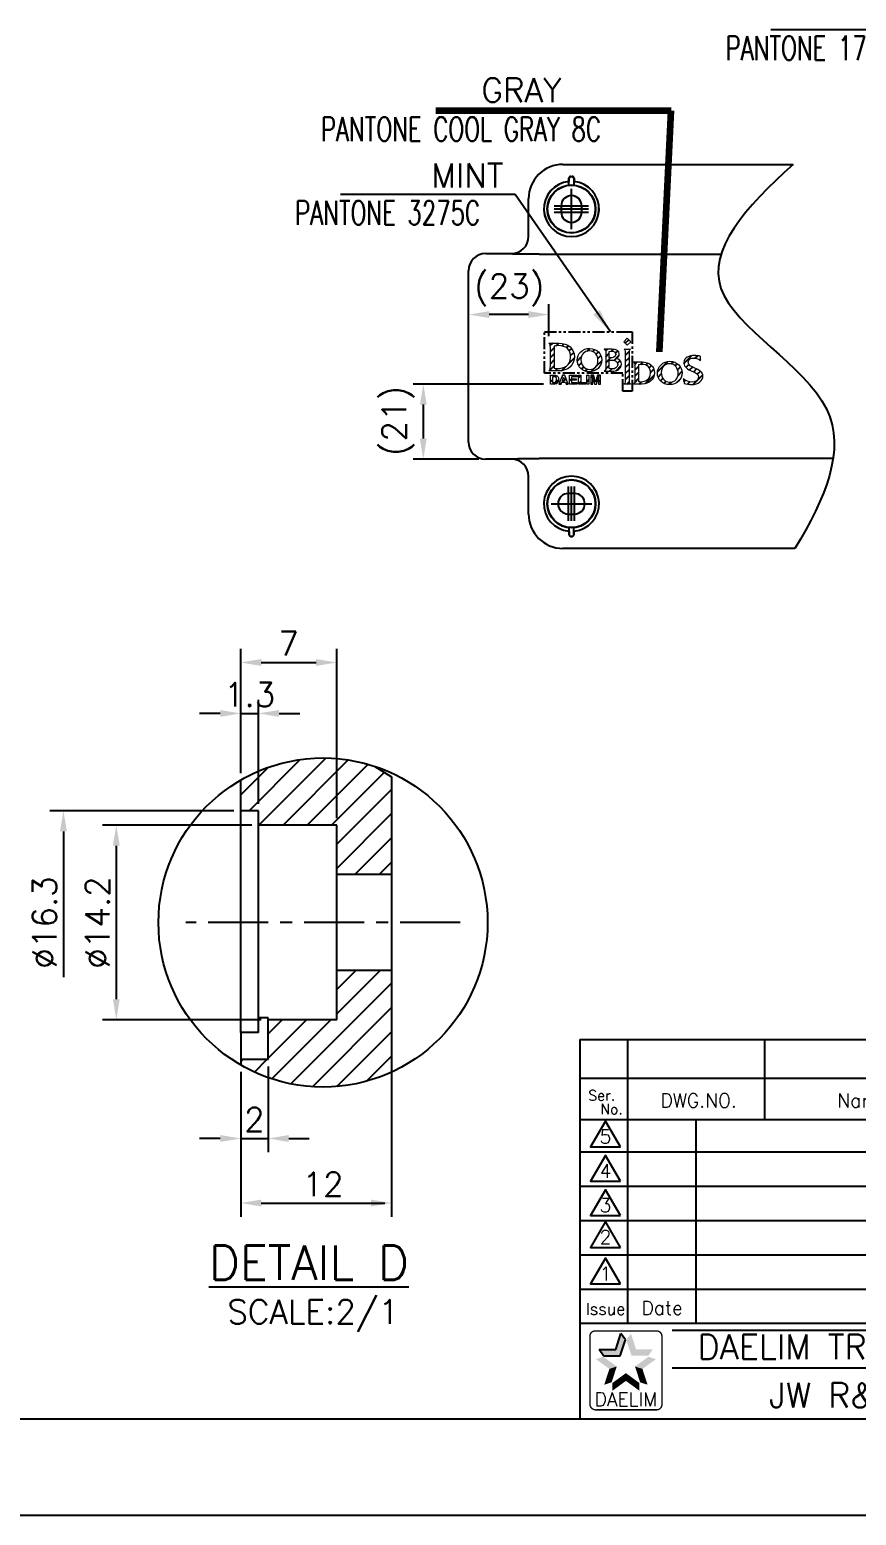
# Model space of a CAD drawing. Extents: x 14808 to 20058, y -13198 to -11680.
# Drawn here: x 19779.3 to 19899.8, y -13122.5 to -12905.8 of the extents above; entities that cross this region are included whole.
import ezdxf
from ezdxf.enums import TextEntityAlignment as Align

# ---------------------------------------------------------------- set-up
doc = ezdxf.new("R2010")
doc.units = 0
doc.header["$LTSCALE"] = 7
doc.header["$MEASUREMENT"] = 0
doc.linetypes.add('CENTER', pattern=[2, 1.25, -0.25, 0.25, -0.25])
doc.linetypes.add('PHANTOM', pattern=[2.5, 1.25, -0.25, 0.25, -0.25, 0.25, -0.25])
doc.layers.get('0').update_dxf_attribs({"color": 2, "linetype": 'CONTINUOUS'})
for name, color, linetype in [('08_ALL_FEATURES', 7, 'CONTINUOUS'), ('CEN', 1, 'CENTER'), ('CL', 1, 'CENTER'), ('D', 2, 'CONTINUOUS'), ('DWG', 7, 'CONTINUOUS'), ('TXT', 4, 'CONTINUOUS')]:
    doc.layers.add(name, color=color, linetype=linetype)
doc.styles.add('GHS', font='romans', dxfattribs={"bigfont": 'ghs'})
doc.styles.add('ROMANS', font='ROMANS.shx', dxfattribs={"height": 3.5})
doc.dimstyles.new('STANDARD$7', dxfattribs={"dimtxt": 3.5, "dimasz": 3, "dimexe": 1, "dimexo": 0.0625, "dimgap": 1, "dimtad": 1, "dimdec": 4, "dimzin": 0, "dimdsep": 46, "dimtxsty": 'GHS', "dimcen": 1, "dimclrt": 2, "dimadec": 0, "dimazin": 0, "dimtfac": 1, "dimtdec": 4, "dimtofl": 0, "dimtmove": 0, "dimatfit": 3, "dimfxl": 1, "dimtolj": 1, "dimtzin": 0, "dimarcsym": 0})
pattern_1 = [(45, (489.0706, -140.25374), (-0.441941738, 0.441941738), [])]

# ---------------------------------------------------------------- blocks, each defined once
blk = doc.blocks.new('BORDER')
blk.add_line((0, 0), (1, 0))

msp = doc.modelspace()

# ---------------------------------------------------------------- hatches: boundary and pattern name
h = msp.add_hatch()
h.set_pattern_fill('ANSI31', color=256, scale=5, style=2)
h.set_pattern_definition(pattern_1)
edge = h.paths.add_edge_path()
edge.add_spline(control_points=[(19856.43, -12951.55), (19857.84, -12951.55), (19858.72, -12952.31), (19858.72, -12953.54), (19858.72, -12954.76), (19857.77, -12955.61), (19856.4, -12955.61), (19856.4, -12955.61), (19855.11, -12955.61), (19854.97, -12955.61), (19855.19, -12955.43), (19855.21, -12955.2), (19855.21, -12954.94), (19855.21, -12954.91), (19855.21, -12954.88), (19855.21, -12954.85), (19855.21, -12954.85), (19855.21, -12954.74), (19855.21, -12954.74), (19855.21, -12954.74), (19855.21, -12952.37), (19855.21, -12952.37), (19855.21, -12952.37), (19855.21, -12952.28), (19855.21, -12952.28), (19855.21, -12952.24), (19855.21, -12952.21), (19855.21, -12952.17), (19855.21, -12951.94), (19855.19, -12951.67), (19855.01, -12951.55), (19855.2, -12951.55), (19856.43, -12951.55), (19856.43, -12951.55)], knot_values=[0, 0, 0, 0, 1, 1, 1, 2, 2, 2, 3, 3, 3, 4, 4, 4, 5, 5, 5, 6, 6, 6, 7, 7, 7, 8, 8, 8, 9, 9, 9, 10, 10, 10, 11, 11, 11, 11], degree=3, periodic=0)
edge = h.paths.add_edge_path()
edge.add_spline(control_points=[(19855.79, -12951.98), (19855.79, -12951.98), (19855.76, -12951.98), (19855.76, -12951.98), (19855.76, -12951.98), (19855.76, -12955.2), (19855.76, -12955.2), (19855.76, -12955.2), (19855.79, -12955.21), (19855.79, -12955.21), (19855.94, -12955.24), (19856.1, -12955.25), (19856.28, -12955.25), (19857.15, -12955.25), (19858.16, -12954.82), (19858.16, -12953.62), (19858.16, -12952.51), (19857.53, -12951.9), (19856.39, -12951.9), (19856.2, -12951.9), (19856, -12951.93), (19855.79, -12951.98)], knot_values=[0, 0, 0, 0, 1, 1, 1, 2, 2, 2, 3, 3, 3, 4, 4, 4, 5, 5, 5, 6, 6, 6, 7, 7, 7, 7], degree=3, periodic=0)
h = msp.add_hatch()
h.set_pattern_fill('ANSI31', color=256, scale=5, style=2)
h.set_pattern_definition(pattern_1)
h.paths.add_polyline_path([(19866.95, -12951.35), (19866.43, -12951.86), (19865.92, -12951.35), (19866.43, -12950.83)])
h = msp.add_hatch()
h.set_pattern_fill('ANSI31', color=256, scale=5, style=2)
h.set_pattern_definition(pattern_1)
edge = h.paths.add_edge_path()
edge.add_spline(control_points=[(19860.92, -12952.68), (19861.7, -12952.68), (19862.16, -12953.37), (19862.16, -12954.09), (19862.16, -12954.82), (19861.68, -12955.37), (19860.93, -12955.37), (19860.16, -12955.37), (19859.67, -12954.66), (19859.67, -12953.97), (19859.67, -12953.23), (19860.16, -12952.68), (19860.92, -12952.68)], knot_values=[0, 0, 0, 0, 1, 1, 1, 2, 2, 2, 3, 3, 3, 4, 4, 4, 4], degree=3, periodic=0)
edge = h.paths.add_edge_path()
edge.add_spline(control_points=[(19860.96, -12952.32), (19859.92, -12952.3), (19859.11, -12953.08), (19859.11, -12954.01), (19859.11, -12955.02), (19859.93, -12955.72), (19860.91, -12955.72), (19861.88, -12955.72), (19862.72, -12954.99), (19862.72, -12953.99), (19862.72, -12953.11), (19861.99, -12952.32), (19860.96, -12952.32)], knot_values=[0, 0, 0, 0, 1, 1, 1, 2, 2, 2, 3, 3, 3, 4, 4, 4, 4], degree=3, periodic=0)
h = msp.add_hatch()
h.set_pattern_fill('ANSI31', color=256, scale=5, style=2)
h.set_pattern_definition(pattern_1)
edge = h.paths.add_edge_path()
edge.add_spline(control_points=[(19863.8, -12955.25), (19863.8, -12955.25), (19863.8, -12954.03), (19863.8, -12954.03), (19863.8, -12954.03), (19864.14, -12954.01), (19864.14, -12954.01), (19864.57, -12953.99), (19865.04, -12954.2), (19865.04, -12954.67), (19865.04, -12955.14), (19864.63, -12955.33), (19864.23, -12955.29), (19864.23, -12955.29), (19863.8, -12955.25), (19863.8, -12955.25)], knot_values=[0, 0, 0, 0, 1, 1, 1, 2, 2, 2, 3, 3, 3, 4, 4, 4, 5, 5, 5, 5], degree=3, periodic=0)
edge = h.paths.add_edge_path()
edge.add_spline(control_points=[(19863.3, -12954.95), (19863.3, -12955.17), (19863.33, -12955.53), (19863.08, -12955.63), (19863.08, -12955.63), (19863.08, -12955.64), (19863.08, -12955.64), (19863.08, -12955.64), (19863.89, -12955.64), (19863.89, -12955.64), (19864.26, -12955.64), (19864.65, -12955.66), (19864.99, -12955.49), (19865.32, -12955.33), (19865.58, -12955.01), (19865.58, -12954.63), (19865.58, -12954.15), (19865.22, -12953.85), (19864.78, -12953.76), (19865.06, -12953.64), (19865.27, -12953.45), (19865.27, -12953.12), (19865.27, -12952.68), (19864.89, -12952.41), (19864.25, -12952.41), (19864.25, -12952.41), (19863.08, -12952.41), (19863.08, -12952.41), (19863.08, -12952.41), (19863.08, -12952.42), (19863.08, -12952.42), (19863.33, -12952.52), (19863.3, -12952.87), (19863.3, -12953.1), (19863.3, -12953.1), (19863.3, -12954.95), (19863.3, -12954.95)], knot_values=[0, 0, 0, 0, 1, 1, 1, 2, 2, 2, 3, 3, 3, 4, 4, 4, 5, 5, 5, 6, 6, 6, 7, 7, 7, 8, 8, 8, 9, 9, 9, 10, 10, 10, 11, 11, 11, 12, 12, 12, 12], degree=3, periodic=0)
edge = h.paths.add_edge_path()
edge.add_spline(control_points=[(19863.8, -12953.71), (19863.8, -12953.71), (19863.8, -12952.75), (19863.8, -12952.75), (19863.8, -12952.75), (19864.13, -12952.71), (19864.13, -12952.71), (19864.42, -12952.68), (19864.74, -12952.86), (19864.74, -12953.2), (19864.74, -12953.6), (19864.28, -12953.71), (19863.96, -12953.71), (19863.96, -12953.71), (19863.8, -12953.71), (19863.8, -12953.71)], knot_values=[0, 0, 0, 0, 1, 1, 1, 2, 2, 2, 3, 3, 3, 4, 4, 4, 5, 5, 5, 5], degree=3, periodic=0)
h = msp.add_hatch()
h.set_pattern_fill('ANSI31', color=256, scale=5, style=2)
h.set_pattern_definition(pattern_1)
edge = h.paths.add_edge_path()
edge.add_spline(control_points=[(19866.18, -12953.1), (19866.18, -12952.87), (19866.22, -12952.52), (19865.97, -12952.42), (19865.97, -12952.42), (19865.97, -12952.41), (19865.97, -12952.41), (19865.97, -12952.41), (19866.9, -12952.41), (19866.9, -12952.41), (19866.9, -12952.41), (19866.9, -12952.42), (19866.9, -12952.42), (19866.66, -12952.52), (19866.69, -12952.88), (19866.69, -12953.1), (19866.69, -12953.1), (19866.69, -12956.83), (19866.69, -12956.83), (19866.69, -12957.05), (19866.66, -12957.41), (19866.9, -12957.5), (19866.9, -12957.5), (19866.9, -12957.52), (19866.9, -12957.52), (19866.9, -12957.52), (19865.97, -12957.52), (19865.97, -12957.52), (19865.97, -12957.52), (19865.97, -12957.5), (19865.97, -12957.5), (19866.21, -12957.41), (19866.18, -12957.05), (19866.18, -12956.83), (19866.18, -12956.83), (19866.18, -12953.1), (19866.18, -12953.1)], knot_values=[0, 0, 0, 0, 1, 1, 1, 2, 2, 2, 3, 3, 3, 4, 4, 4, 5, 5, 5, 6, 6, 6, 7, 7, 7, 8, 8, 8, 9, 9, 9, 10, 10, 10, 11, 11, 11, 12, 12, 12, 12], degree=3, periodic=0)
h = msp.add_hatch()
h.set_pattern_fill('ANSI31', color=256, scale=5, style=2)
h.set_pattern_definition(pattern_1)
edge = h.paths.add_edge_path()
edge.add_spline(control_points=[(19875.83, -12957.6), (19875.44, -12957.6), (19875.07, -12957.54), (19874.74, -12957.42), (19874.73, -12957.39), (19874.62, -12956.92), (19874.59, -12956.76), (19874.96, -12957.05), (19875.44, -12957.22), (19875.9, -12957.22), (19876.29, -12957.22), (19876.83, -12956.98), (19876.83, -12956.53), (19876.83, -12956.06), (19876.36, -12955.84), (19875.86, -12955.62), (19875.28, -12955.36), (19874.68, -12955.09), (19874.68, -12954.4), (19874.68, -12953.62), (19875.5, -12953.35), (19876.21, -12953.35), (19876.53, -12953.35), (19876.83, -12953.39), (19877.11, -12953.48), (19877.11, -12953.52), (19877.11, -12953.94), (19877.11, -12954.07), (19876.87, -12953.86), (19876.5, -12953.72), (19876.16, -12953.72), (19875.77, -12953.72), (19875.32, -12953.88), (19875.32, -12954.33), (19875.32, -12954.75), (19875.79, -12954.97), (19876.3, -12955.2), (19876.87, -12955.47), (19877.47, -12955.74), (19877.47, -12956.34), (19877.47, -12956.95), (19876.84, -12957.6), (19875.83, -12957.6)], knot_values=[0, 0, 0, 0, 1, 1, 1, 2, 2, 2, 3, 3, 3, 4, 4, 4, 5, 5, 5, 6, 6, 6, 7, 7, 7, 8, 8, 8, 9, 9, 9, 10, 10, 10, 11, 11, 11, 12, 12, 12, 13, 13, 13, 14, 14, 14, 14], degree=3, periodic=0)
h = msp.add_hatch()
h.set_pattern_fill('ANSI31', color=256, scale=5, style=2)
h.set_pattern_definition(pattern_1)
edge = h.paths.add_edge_path()
edge.add_spline(control_points=[(19855.78, -12956.45), (19855.92, -12956.45), (19856.01, -12956.48), (19856.05, -12956.55), (19856.1, -12956.62), (19856.12, -12956.73), (19856.12, -12956.86), (19856.12, -12956.95), (19856.11, -12957.04), (19856.08, -12957.11), (19856.02, -12957.23), (19855.92, -12957.29), (19855.78, -12957.29), (19855.78, -12957.29), (19855.5, -12957.29), (19855.5, -12957.29), (19855.5, -12957.29), (19855.5, -12956.45), (19855.5, -12956.45), (19855.5, -12956.45), (19855.78, -12956.45), (19855.78, -12956.45)], knot_values=[0, 0, 0, 0, 1, 1, 1, 2, 2, 2, 3, 3, 3, 4, 4, 4, 5, 5, 5, 6, 6, 6, 7, 7, 7, 7], degree=3, periodic=0)
edge = h.paths.add_edge_path()
edge.add_spline(control_points=[(19855.83, -12956.23), (19855.83, -12956.23), (19855.21, -12956.23), (19855.21, -12956.23), (19855.21, -12956.23), (19855.21, -12957.52), (19855.21, -12957.52), (19855.21, -12957.52), (19855.83, -12957.52), (19855.83, -12957.52), (19856.05, -12957.52), (19856.21, -12957.44), (19856.31, -12957.28), (19856.39, -12957.16), (19856.43, -12957.01), (19856.43, -12956.84), (19856.43, -12956.77), (19856.42, -12956.7), (19856.4, -12956.63), (19856.38, -12956.55), (19856.35, -12956.48), (19856.3, -12956.42), (19856.23, -12956.34), (19856.15, -12956.28), (19856.05, -12956.25), (19855.99, -12956.24), (19855.92, -12956.23), (19855.83, -12956.23)], knot_values=[0, 0, 0, 0, 1, 1, 1, 2, 2, 2, 3, 3, 3, 4, 4, 4, 5, 5, 5, 6, 6, 6, 7, 7, 7, 8, 8, 8, 9, 9, 9, 9], degree=3, periodic=0)
h = msp.add_hatch()
h.set_pattern_fill('ANSI31', color=256, scale=5, style=2)
h.set_pattern_definition(pattern_1)
h.paths.add_polyline_path([(19857.15, -12956.52), (19857.33, -12957.03), (19856.96, -12957.03)])
h.paths.add_polyline_path([(19856.47, -12957.52), (19856.78, -12957.52), (19856.88, -12957.25), (19857.41, -12957.25), (19857.5, -12957.52), (19857.83, -12957.52), (19857.32, -12956.23), (19856.98, -12956.23)])
h = msp.add_hatch()
h.set_pattern_fill('ANSI31', color=256, scale=5, style=2)
h.set_pattern_definition(pattern_1)
h.paths.add_polyline_path([(19859.05, -12956.46), (19858.31, -12956.46), (19858.31, -12956.73), (19858.99, -12956.73), (19858.99, -12956.95), (19858.31, -12956.95), (19858.31, -12957.29), (19859.09, -12957.29), (19859.09, -12957.52), (19858.02, -12957.52), (19858.02, -12956.23), (19859.05, -12956.23)])
h = msp.add_hatch()
h.set_pattern_fill('ANSI31', color=256, scale=5, style=2)
h.set_pattern_definition(pattern_1)
h.paths.add_polyline_path([(19859.34, -12956.23), (19859.64, -12956.23), (19859.64, -12957.29), (19860.36, -12957.29), (19860.36, -12957.52), (19859.34, -12957.52)])
h = msp.add_hatch()
h.set_pattern_fill('ANSI31', color=256, scale=5, style=2)
h.set_pattern_definition(pattern_1)
h.paths.add_polyline_path([(19860.84, -12957.52), (19860.54, -12957.52), (19860.54, -12956.23), (19860.84, -12956.23)])
h = msp.add_hatch()
h.set_pattern_fill('ANSI31', color=256, scale=5, style=2)
h.set_pattern_definition(pattern_1)
edge = h.paths.add_edge_path()
edge.add_spline(control_points=[(19862.07, -12956.23), (19862.07, -12956.23), (19862.51, -12956.23), (19862.51, -12956.23), (19862.51, -12956.23), (19862.51, -12957.52), (19862.51, -12957.52), (19862.51, -12957.52), (19862.23, -12957.52), (19862.23, -12957.52), (19862.23, -12957.52), (19862.23, -12956.64), (19862.23, -12956.64), (19862.23, -12956.62), (19862.23, -12956.58), (19862.23, -12956.54), (19862.23, -12956.49), (19862.23, -12956.46), (19862.23, -12956.43), (19862.23, -12956.43), (19861.96, -12957.52), (19861.96, -12957.52), (19861.96, -12957.52), (19861.66, -12957.52), (19861.66, -12957.52), (19861.66, -12957.52), (19861.39, -12956.43), (19861.39, -12956.43), (19861.39, -12956.46), (19861.39, -12956.49), (19861.39, -12956.54), (19861.39, -12956.58), (19861.39, -12956.62), (19861.39, -12956.64), (19861.39, -12956.64), (19861.39, -12957.52), (19861.39, -12957.52), (19861.39, -12957.52), (19861.12, -12957.52), (19861.12, -12957.52), (19861.12, -12957.52), (19861.12, -12956.23), (19861.12, -12956.23), (19861.12, -12956.23), (19861.55, -12956.23), (19861.55, -12956.23), (19861.55, -12956.23), (19861.81, -12957.24), (19861.81, -12957.24), (19861.81, -12957.24), (19862.07, -12956.23), (19862.07, -12956.23)], knot_values=[0, 0, 0, 0, 1, 1, 1, 2, 2, 2, 3, 3, 3, 4, 4, 4, 5, 5, 5, 6, 6, 6, 7, 7, 7, 8, 8, 8, 9, 9, 9, 10, 10, 10, 11, 11, 11, 12, 12, 12, 13, 13, 13, 14, 14, 14, 15, 15, 15, 16, 16, 16, 17, 17, 17, 17], degree=3, periodic=0)
h = msp.add_hatch()
h.set_pattern_fill('ANSI31', color=256, scale=5, style=2)
h.set_pattern_definition(pattern_1)
edge = h.paths.add_edge_path()
edge.add_spline(control_points=[(19868.08, -12954.69), (19868.22, -12954.66), (19868.37, -12954.64), (19868.52, -12954.64), (19869.34, -12954.64), (19869.82, -12955.07), (19869.82, -12955.93), (19869.82, -12956.78), (19869.17, -12957.17), (19868.44, -12957.17), (19868.31, -12957.17), (19868.2, -12957.16), (19868.08, -12957.13), (19868.08, -12957.13), (19868.08, -12954.69), (19868.08, -12954.69)], knot_values=[0, 0, 0, 0, 1, 1, 1, 2, 2, 2, 3, 3, 3, 4, 4, 4, 5, 5, 5, 5], degree=3, periodic=0)
edge = h.paths.add_edge_path()
edge.add_spline(control_points=[(19867.58, -12956.81), (19867.58, -12957.1), (19867.61, -12957.34), (19867.36, -12957.5), (19867.36, -12957.5), (19867.36, -12957.52), (19867.36, -12957.52), (19867.36, -12957.52), (19868.54, -12957.52), (19868.54, -12957.52), (19869.64, -12957.52), (19870.38, -12956.84), (19870.38, -12955.87), (19870.38, -12954.9), (19869.68, -12954.29), (19868.56, -12954.29), (19868.56, -12954.29), (19867.36, -12954.29), (19867.36, -12954.29), (19867.36, -12954.29), (19867.36, -12954.3), (19867.36, -12954.3), (19867.61, -12954.37), (19867.58, -12954.73), (19867.58, -12954.96), (19867.58, -12954.96), (19867.58, -12956.81), (19867.58, -12956.81)], knot_values=[0, 0, 0, 0, 1, 1, 1, 2, 2, 2, 3, 3, 3, 4, 4, 4, 5, 5, 5, 6, 6, 6, 7, 7, 7, 8, 8, 8, 9, 9, 9, 9], degree=3, periodic=0)
h = msp.add_hatch()
h.set_pattern_fill('ANSI31', color=256, scale=5, style=2)
h.set_pattern_definition(pattern_1)
edge = h.paths.add_edge_path()
edge.add_spline(control_points=[(19872.63, -12954.56), (19873.41, -12954.56), (19873.86, -12955.25), (19873.86, -12955.97), (19873.86, -12956.7), (19873.39, -12957.24), (19872.64, -12957.24), (19871.87, -12957.24), (19871.38, -12956.54), (19871.38, -12955.85), (19871.38, -12955.11), (19871.87, -12954.56), (19872.63, -12954.56)], knot_values=[0, 0, 0, 0, 1, 1, 1, 2, 2, 2, 3, 3, 3, 4, 4, 4, 4], degree=3, periodic=0)
edge = h.paths.add_edge_path()
edge.add_spline(control_points=[(19872.66, -12954.2), (19871.63, -12954.18), (19870.82, -12954.96), (19870.82, -12955.89), (19870.82, -12956.9), (19871.64, -12957.6), (19872.61, -12957.6), (19873.59, -12957.6), (19874.42, -12956.87), (19874.42, -12955.87), (19874.42, -12954.98), (19873.7, -12954.2), (19872.66, -12954.2)], knot_values=[0, 0, 0, 0, 1, 1, 1, 2, 2, 2, 3, 3, 3, 4, 4, 4, 4], degree=3, periodic=0)

# ---------------------------------------------------------------- linework, layer by layer
at = {"lineweight": 0}
for p, q in [((19865.92, -12951.35), (19866.43, -12950.83)), ((19866.43, -12951.86), (19865.92, -12951.35)), ((19866.43, -12950.83), (19866.95, -12951.35)), ((19866.95, -12951.35), (19866.43, -12951.86))]:
    msp.add_line(p, q, dxfattribs=at)
at = {"color": 7, "linetype": 'Continuous'}
for p, q in [((19829.6, -13013.28), (19832.05, -13014.81)), ((19810.05, -13052.08), (19810.05, -13015.27)), ((19832.05, -13014.81), (19832.05, -13057.87)), ((19812.65, -13019.76), (19810.05, -13019.76)), ((19812.65, -13036.06), (19812.65, -13019.76)), ((19824.05, -13021.86), (19812.65, -13021.86)), ((19824.05, -13050.26), (19824.05, -13021.86)), ((19832.05, -13029.06), (19824.05, -13029.06)), ((19832.05, -13043.06), (19824.05, -13043.06)), ((19814.05, -13056.06), (19814.05, -13049.94)), ((19824.05, -13050.26), (19814.05, -13050.26)), ((19814.05, -13056.06), (19810.05, -13056.06))]:
    msp.add_line(p, q, dxfattribs=at)
for p, q in [((19859.5, -13053.1), (20035.5, -13053.1)), ((19866.5, -13058.77), (19866.5, -13053.1)), ((19886.5, -13058.77), (19886.5, -13053.1)), ((19866.5, -13064.52), (19866.5, -13058.77)), ((19886.5, -13064.77), (19886.5, -13058.77)), ((19866.5, -13094.52), (19866.5, -13064.52)), ((19859.5, -13064.77), (20035.5, -13064.77)), ((19876.5, -13094.52), (19876.5, -13064.77)), ((19859.5, -13069.52), (19958.5, -13069.52)), ((19859.5, -13074.52), (19958.5, -13074.52)), ((19859.5, -13079.52), (20035.5, -13079.52)), ((19859.5, -13084.52), (19958.5, -13084.52)), ((19859.5, -13089.52), (19958.5, -13089.52)), ((19864.74, -13098.34), (19865.49, -13096.03)), ((19865.4, -13099.26), (19866.15, -13096.95)), ((19866.15, -13096.95), (19865.49, -13096.03)), ((19862.31, -13098.34), (19864.74, -13098.34)), ((19862.98, -13099.26), (19862.31, -13098.34)), ((19862.98, -13099.26), (19865.4, -13099.26))]:
    msp.add_line(p, q)
at = {"linetype": 'Continuous'}
for p, q in [((19873, -13095.52), (19940.5, -13095.52)), ((19873, -13101.02), (19940.5, -13101.02))]:
    msp.add_line(p, q, dxfattribs=at)
at = {"lineweight": 0}
for points in [[(19856.47, -12957.52), (19856.78, -12957.52), (19856.88, -12957.25), (19857.41, -12957.25), (19857.5, -12957.52), (19857.83, -12957.52), (19857.32, -12956.23), (19856.98, -12956.23), (19856.47, -12957.52)], [(19859.05, -12956.46), (19858.31, -12956.46), (19858.31, -12956.73), (19858.99, -12956.73), (19858.99, -12956.95), (19858.31, -12956.95), (19858.31, -12957.29), (19859.09, -12957.29), (19859.09, -12957.52), (19858.02, -12957.52), (19858.02, -12956.23), (19859.05, -12956.23), (19859.05, -12956.46)], [(19859.34, -12956.23), (19859.64, -12956.23), (19859.64, -12957.29), (19860.36, -12957.29), (19860.36, -12957.52), (19859.34, -12957.52), (19859.34, -12956.23)], [(19860.84, -12957.52), (19860.54, -12957.52), (19860.54, -12956.23), (19860.84, -12956.23), (19860.84, -12957.52)], [(19857.15, -12956.52), (19857.33, -12957.03), (19856.96, -12957.03), (19857.15, -12956.52)]]:
    msp.add_lwpolyline(points, dxfattribs=at)
at = {"linetype": 'Continuous'}
for points in [[(19865.42, -13068.79), (19863.25, -13065.04), (19861.08, -13068.79)], [(19865.42, -13073.79), (19863.25, -13070.04), (19861.08, -13073.79)], [(19865.42, -13078.79), (19863.25, -13075.04), (19861.08, -13078.79)], [(19865.42, -13083.44), (19863.25, -13079.69), (19861.08, -13083.44)]]:
    msp.add_lwpolyline(points, close=True, dxfattribs=at)
msp.add_lwpolyline([(19865.42, -13088.77), (19863.25, -13085.02), (19861.08, -13088.77)], close=True)
at = {"linetype": 'Continuous', "const_width": 0.2}
for points in [[(19860.98, -13096.39, -0.414214), (19861.73, -13095.64)], [(19860.98, -13106.39), (19860.98, -13096.39, -1)], [(19861.73, -13095.64), (19870.73, -13095.64, -0.414214), (19871.48, -13096.39, 0.043396)], [(19871.48, -13096.39), (19871.48, -13106.39, -0.414214), (19870.73, -13107.14)], [(19870.73, -13107.14), (19861.98, -13107.14, -0.414214), (19860.98, -13106.39, 0.672398)]]:
    msp.add_lwpolyline(points, format="xyb", dxfattribs=at)
at = {"lineweight": 0}
for points, knots in [([(19855.21, -12952.28), (19855.21, -12952.24), (19855.21, -12952.21), (19855.21, -12952.17), (19855.21, -12951.94), (19855.19, -12951.67), (19855.01, -12951.55)], [8, 8, 8, 8, 9, 9, 9, 10, 10, 10, 10]), ([(19855.79, -12955.21), (19855.94, -12955.24), (19856.1, -12955.25), (19856.28, -12955.25), (19857.15, -12955.25), (19858.16, -12954.82), (19858.16, -12953.62), (19858.16, -12952.51), (19857.53, -12951.9), (19856.39, -12951.9), (19856.2, -12951.9), (19856, -12951.93), (19855.79, -12951.98)], [3, 3, 3, 3, 4, 4, 4, 5, 5, 5, 6, 6, 6, 7, 7, 7, 7]), ([(19856.43, -12951.55), (19857.84, -12951.55), (19858.72, -12952.31), (19858.72, -12953.54), (19858.72, -12954.76), (19857.77, -12955.61), (19856.4, -12955.61)], [0, 0, 0, 0, 1, 1, 1, 2, 2, 2, 2]), ([(19860.96, -12952.32), (19859.92, -12952.3), (19859.11, -12953.08), (19859.11, -12954.01), (19859.11, -12955.02), (19859.93, -12955.72), (19860.91, -12955.72), (19861.88, -12955.72), (19862.72, -12954.99), (19862.72, -12953.99), (19862.72, -12953.11), (19861.99, -12952.32), (19860.96, -12952.32)], [0, 0, 0, 0, 1, 1, 1, 2, 2, 2, 3, 3, 3, 4, 4, 4, 4]), ([(19860.92, -12952.68), (19861.7, -12952.68), (19862.16, -12953.37), (19862.16, -12954.09), (19862.16, -12954.82), (19861.68, -12955.37), (19860.93, -12955.37), (19860.16, -12955.37), (19859.67, -12954.66), (19859.67, -12953.97), (19859.67, -12953.23), (19860.16, -12952.68), (19860.92, -12952.68)], [0, 0, 0, 0, 1, 1, 1, 2, 2, 2, 3, 3, 3, 4, 4, 4, 4]), ([(19864.13, -12952.71), (19864.42, -12952.68), (19864.74, -12952.86), (19864.74, -12953.2), (19864.74, -12953.6), (19864.28, -12953.71), (19863.96, -12953.71)], [2, 2, 2, 2, 3, 3, 3, 4, 4, 4, 4]), ([(19864.14, -12954.01), (19864.57, -12953.99), (19865.04, -12954.2), (19865.04, -12954.67), (19865.04, -12955.14), (19864.63, -12955.33), (19864.23, -12955.29)], [2, 2, 2, 2, 3, 3, 3, 4, 4, 4, 4]), ([(19864.78, -12953.76), (19865.06, -12953.64), (19865.27, -12953.45), (19865.27, -12953.12), (19865.27, -12952.68), (19864.89, -12952.41), (19864.25, -12952.41)], [6, 6, 6, 6, 7, 7, 7, 8, 8, 8, 8]), ([(19864.99, -12955.49), (19865.32, -12955.33), (19865.58, -12955.01), (19865.58, -12954.63), (19865.58, -12954.15), (19865.22, -12953.85), (19864.78, -12953.76)], [4, 4, 4, 4, 5, 5, 5, 6, 6, 6, 6]), ([(19875.83, -12957.6), (19875.44, -12957.6), (19875.07, -12957.54), (19874.74, -12957.42), (19874.73, -12957.39), (19874.62, -12956.92), (19874.59, -12956.76), (19874.96, -12957.05), (19875.44, -12957.22), (19875.9, -12957.22), (19876.29, -12957.22), (19876.83, -12956.98), (19876.83, -12956.53), (19876.83, -12956.06), (19876.36, -12955.84), (19875.86, -12955.62), (19875.28, -12955.36), (19874.68, -12955.09), (19874.68, -12954.4), (19874.68, -12953.62), (19875.5, -12953.35), (19876.21, -12953.35), (19876.53, -12953.35), (19876.83, -12953.39), (19877.11, -12953.48), (19877.11, -12953.52), (19877.11, -12953.94), (19877.11, -12954.07), (19876.87, -12953.86), (19876.5, -12953.72), (19876.16, -12953.72), (19875.77, -12953.72), (19875.32, -12953.88), (19875.32, -12954.33), (19875.32, -12954.75), (19875.79, -12954.97), (19876.3, -12955.2), (19876.87, -12955.47), (19877.47, -12955.74), (19877.47, -12956.34), (19877.47, -12956.95), (19876.84, -12957.6), (19875.83, -12957.6)], [0, 0, 0, 0, 1, 1, 1, 2, 2, 2, 3, 3, 3, 4, 4, 4, 5, 5, 5, 6, 6, 6, 7, 7, 7, 8, 8, 8, 9, 9, 9, 10, 10, 10, 11, 11, 11, 12, 12, 12, 13, 13, 13, 14, 14, 14, 14]), ([(19854.97, -12955.61), (19855.19, -12955.43), (19855.21, -12955.2), (19855.21, -12954.94), (19855.21, -12954.91), (19855.21, -12954.88), (19855.21, -12954.85)], [3, 3, 3, 3, 4, 4, 4, 5, 5, 5, 5]), ([(19855.83, -12956.23), (19855.83, -12956.23), (19855.21, -12956.23), (19855.21, -12956.23), (19855.21, -12956.23), (19855.21, -12957.52), (19855.21, -12957.52), (19855.21, -12957.52), (19855.83, -12957.52), (19855.83, -12957.52), (19856.05, -12957.52), (19856.21, -12957.44), (19856.31, -12957.28), (19856.39, -12957.16), (19856.43, -12957.01), (19856.43, -12956.84), (19856.43, -12956.77), (19856.42, -12956.7), (19856.4, -12956.63), (19856.38, -12956.55), (19856.35, -12956.48), (19856.3, -12956.42), (19856.23, -12956.34), (19856.15, -12956.28), (19856.05, -12956.25), (19855.99, -12956.24), (19855.92, -12956.23), (19855.83, -12956.23)], [0, 0, 0, 0, 1, 1, 1, 2, 2, 2, 3, 3, 3, 4, 4, 4, 5, 5, 5, 6, 6, 6, 7, 7, 7, 8, 8, 8, 9, 9, 9, 9]), ([(19862.07, -12956.23), (19862.07, -12956.23), (19862.51, -12956.23), (19862.51, -12956.23), (19862.51, -12956.23), (19862.51, -12957.52), (19862.51, -12957.52), (19862.51, -12957.52), (19862.23, -12957.52), (19862.23, -12957.52), (19862.23, -12957.52), (19862.23, -12956.64), (19862.23, -12956.64), (19862.23, -12956.62), (19862.23, -12956.58), (19862.23, -12956.54), (19862.23, -12956.49), (19862.23, -12956.46), (19862.23, -12956.43), (19862.23, -12956.43), (19861.96, -12957.52), (19861.96, -12957.52), (19861.96, -12957.52), (19861.66, -12957.52), (19861.66, -12957.52), (19861.66, -12957.52), (19861.39, -12956.43), (19861.39, -12956.43), (19861.39, -12956.46), (19861.39, -12956.49), (19861.39, -12956.54), (19861.39, -12956.58), (19861.39, -12956.62), (19861.39, -12956.64), (19861.39, -12956.64), (19861.39, -12957.52), (19861.39, -12957.52), (19861.39, -12957.52), (19861.12, -12957.52), (19861.12, -12957.52), (19861.12, -12957.52), (19861.12, -12956.23), (19861.12, -12956.23), (19861.12, -12956.23), (19861.55, -12956.23), (19861.55, -12956.23), (19861.55, -12956.23), (19861.81, -12957.24), (19861.81, -12957.24), (19861.81, -12957.24), (19862.07, -12956.23), (19862.07, -12956.23)], [0, 0, 0, 0, 1, 1, 1, 2, 2, 2, 3, 3, 3, 4, 4, 4, 5, 5, 5, 6, 6, 6, 7, 7, 7, 8, 8, 8, 9, 9, 9, 10, 10, 10, 11, 11, 11, 12, 12, 12, 13, 13, 13, 14, 14, 14, 15, 15, 15, 16, 16, 16, 17, 17, 17, 17]), ([(19867.58, -12956.81), (19867.58, -12957.1), (19867.61, -12957.34), (19867.36, -12957.5), (19867.36, -12957.5), (19867.36, -12957.52), (19867.36, -12957.52), (19867.36, -12957.52), (19868.54, -12957.52), (19868.54, -12957.52), (19869.64, -12957.52), (19870.38, -12956.84), (19870.38, -12955.87), (19870.38, -12954.9), (19869.68, -12954.29), (19868.56, -12954.29), (19868.56, -12954.29), (19867.36, -12954.29), (19867.36, -12954.29), (19867.36, -12954.29), (19867.36, -12954.3), (19867.36, -12954.3), (19867.61, -12954.37), (19867.58, -12954.73), (19867.58, -12954.96), (19867.58, -12954.96), (19867.58, -12956.81), (19867.58, -12956.81)], [0, 0, 0, 0, 1, 1, 1, 2, 2, 2, 3, 3, 3, 4, 4, 4, 5, 5, 5, 6, 6, 6, 7, 7, 7, 8, 8, 8, 9, 9, 9, 9]), ([(19868.08, -12954.69), (19868.22, -12954.66), (19868.37, -12954.64), (19868.52, -12954.64), (19869.34, -12954.64), (19869.82, -12955.07), (19869.82, -12955.93), (19869.82, -12956.78), (19869.17, -12957.17), (19868.44, -12957.17), (19868.31, -12957.17), (19868.2, -12957.16), (19868.08, -12957.13), (19868.08, -12957.13), (19868.08, -12954.69), (19868.08, -12954.69)], [0, 0, 0, 0, 1, 1, 1, 2, 2, 2, 3, 3, 3, 4, 4, 4, 5, 5, 5, 5]), ([(19872.66, -12954.2), (19871.63, -12954.18), (19870.82, -12954.96), (19870.82, -12955.89), (19870.82, -12956.9), (19871.64, -12957.6), (19872.61, -12957.6), (19873.59, -12957.6), (19874.42, -12956.87), (19874.42, -12955.87), (19874.42, -12954.98), (19873.7, -12954.2), (19872.66, -12954.2)], [0, 0, 0, 0, 1, 1, 1, 2, 2, 2, 3, 3, 3, 4, 4, 4, 4]), ([(19872.63, -12954.56), (19873.41, -12954.56), (19873.86, -12955.25), (19873.86, -12955.97), (19873.86, -12956.7), (19873.39, -12957.24), (19872.64, -12957.24), (19871.87, -12957.24), (19871.38, -12956.54), (19871.38, -12955.85), (19871.38, -12955.11), (19871.87, -12954.56), (19872.63, -12954.56)], [0, 0, 0, 0, 1, 1, 1, 2, 2, 2, 3, 3, 3, 4, 4, 4, 4]), ([(19855.78, -12956.45), (19855.92, -12956.45), (19856.01, -12956.48), (19856.05, -12956.55), (19856.1, -12956.62), (19856.12, -12956.73), (19856.12, -12956.86), (19856.12, -12956.95), (19856.11, -12957.04), (19856.08, -12957.11), (19856.02, -12957.23), (19855.92, -12957.29), (19855.78, -12957.29), (19855.78, -12957.29), (19855.5, -12957.29), (19855.5, -12957.29), (19855.5, -12957.29), (19855.5, -12956.45), (19855.5, -12956.45), (19855.5, -12956.45), (19855.78, -12956.45), (19855.78, -12956.45)], [0, 0, 0, 0, 1, 1, 1, 2, 2, 2, 3, 3, 3, 4, 4, 4, 5, 5, 5, 6, 6, 6, 7, 7, 7, 7])]:
    msp.add_open_spline(points, degree=3, knots=knots, dxfattribs=at)
for points in [[(19855.01, -12951.55), (19855.2, -12951.55), (19856.43, -12951.55), (19856.43, -12951.55)], [(19855.21, -12952.37), (19855.21, -12952.37), (19855.21, -12952.28), (19855.21, -12952.28)], [(19855.21, -12954.74), (19855.21, -12954.74), (19855.21, -12952.37), (19855.21, -12952.37)], [(19855.79, -12951.98), (19855.79, -12951.98), (19855.76, -12951.98), (19855.76, -12951.98)], [(19855.76, -12951.98), (19855.76, -12951.98), (19855.76, -12955.2), (19855.76, -12955.2)], [(19864.25, -12952.41), (19864.25, -12952.41), (19863.08, -12952.41), (19863.08, -12952.41)], [(19863.08, -12952.41), (19863.08, -12952.41), (19863.08, -12952.42), (19863.08, -12952.42)], [(19863.08, -12952.42), (19863.33, -12952.52), (19863.3, -12952.87), (19863.3, -12953.1)], [(19863.3, -12953.1), (19863.3, -12953.1), (19863.3, -12954.95), (19863.3, -12954.95)], [(19863.8, -12952.75), (19863.8, -12952.75), (19864.13, -12952.71), (19864.13, -12952.71)], [(19863.8, -12953.71), (19863.8, -12953.71), (19863.8, -12952.75), (19863.8, -12952.75)], [(19863.96, -12953.71), (19863.96, -12953.71), (19863.8, -12953.71), (19863.8, -12953.71)], [(19863.8, -12954.03), (19863.8, -12954.03), (19864.14, -12954.01), (19864.14, -12954.01)], [(19863.8, -12955.25), (19863.8, -12955.25), (19863.8, -12954.03), (19863.8, -12954.03)], [(19865.97, -12952.42), (19865.97, -12952.42), (19865.97, -12952.41), (19865.97, -12952.41)], [(19865.97, -12952.41), (19865.97, -12952.41), (19866.9, -12952.41), (19866.9, -12952.41)], [(19866.18, -12953.1), (19866.18, -12952.87), (19866.22, -12952.52), (19865.97, -12952.42)], [(19866.18, -12956.83), (19866.18, -12956.83), (19866.18, -12953.1), (19866.18, -12953.1)], [(19866.9, -12952.42), (19866.66, -12952.52), (19866.69, -12952.88), (19866.69, -12953.1)], [(19866.69, -12953.1), (19866.69, -12953.1), (19866.69, -12956.83), (19866.69, -12956.83)], [(19866.9, -12952.41), (19866.9, -12952.41), (19866.9, -12952.42), (19866.9, -12952.42)], [(19856.4, -12955.61), (19856.4, -12955.61), (19855.11, -12955.61), (19854.97, -12955.61)], [(19855.21, -12954.85), (19855.21, -12954.85), (19855.21, -12954.74), (19855.21, -12954.74)], [(19855.76, -12955.2), (19855.76, -12955.2), (19855.79, -12955.21), (19855.79, -12955.21)], [(19863.3, -12954.95), (19863.3, -12955.17), (19863.33, -12955.53), (19863.08, -12955.63)], [(19863.08, -12955.63), (19863.08, -12955.63), (19863.08, -12955.64), (19863.08, -12955.64)], [(19863.08, -12955.64), (19863.08, -12955.64), (19863.89, -12955.64), (19863.89, -12955.64)], [(19864.23, -12955.29), (19864.23, -12955.29), (19863.8, -12955.25), (19863.8, -12955.25)], [(19863.89, -12955.64), (19864.26, -12955.64), (19864.65, -12955.66), (19864.99, -12955.49)], [(19865.97, -12957.5), (19866.21, -12957.41), (19866.18, -12957.05), (19866.18, -12956.83)], [(19865.97, -12957.52), (19865.97, -12957.52), (19865.97, -12957.5), (19865.97, -12957.5)], [(19866.9, -12957.52), (19866.9, -12957.52), (19865.97, -12957.52), (19865.97, -12957.52)], [(19866.69, -12956.83), (19866.69, -12957.05), (19866.66, -12957.41), (19866.9, -12957.5)], [(19866.9, -12957.5), (19866.9, -12957.5), (19866.9, -12957.52), (19866.9, -12957.52)]]:
    msp.add_open_spline(points, degree=3, dxfattribs=at)
for points in [[(19864.74, -13098.34), (19865.4, -13099.26), (19865.49, -13096.03), (19866.15, -13096.95)], [(19866.97, -13096.03), (19866.3, -13096.95), (19867.72, -13098.34), (19867.05, -13099.26)], [(19862.31, -13098.34), (19862.98, -13099.26), (19864.74, -13098.34), (19865.4, -13099.26)], [(19867.72, -13098.34), (19867.05, -13099.26), (19870.14, -13098.34), (19869.48, -13099.26)], [(19863.82, -13101.17), (19864.9, -13100.82), (19861.86, -13099.75), (19862.93, -13099.4)], [(19863.07, -13103.48), (19864.15, -13103.13), (19863.82, -13101.17), (19864.9, -13100.82)], [(19870.6, -13099.75), (19869.52, -13099.4), (19868.64, -13101.17), (19867.56, -13100.82)], [(19868.64, -13101.17), (19867.56, -13100.82), (19869.39, -13103.48), (19868.31, -13103.13)], [(19866.23, -13102.92), (19866.23, -13101.79), (19864.27, -13104.35), (19864.27, -13103.22)], [(19868.19, -13104.35), (19868.19, -13103.22), (19866.23, -13102.92), (19866.23, -13101.79)]]:
    msp.add_solid(points)
at = {"layer": '08_ALL_FEATURES', "color": 7, "linetype": 'Continuous'}
for p, q in [((19812.65, -13052.08), (19812.65, -13036.06)), ((19814.05, -13049.94), (19812.65, -13049.94)), ((19810.05, -13052.08), (19810.05, -13056.84)), ((19812.65, -13052.08), (19810.05, -13052.08))]:
    msp.add_line(p, q, dxfattribs=at)
at = {"layer": 'CEN'}
for p, q in [((19858.29, -12934.93), (19858.29, -12929.03)), ((19855.79, -12931.53), (19860.79, -12931.53)), ((19855.79, -12931.98), (19860.79, -12931.98)), ((19855.79, -12932.43), (19860.79, -12932.43)), ((19857.84, -12977.48), (19857.84, -12972.48)), ((19858.29, -12977.48), (19858.29, -12972.48)), ((19858.74, -12977.48), (19858.74, -12972.48)), ((19855.34, -12974.98), (19861.24, -12974.98)), ((19855.34, -12974.98), (19861.24, -12974.98))]:
    msp.add_line(p, q, dxfattribs=at)
at = {"layer": 'CL'}
msp.add_line((19842.05, -13036.06), (19802.05, -13036.06), dxfattribs=at)
at = {"layer": 'D'}
for p, q in [((19843.29, -12950.55), (19843.29, -12945.88)), ((19852.01, -12947.38), (19846.29, -12947.38)), ((19855.01, -12950.55), (19855.01, -12945.88)), ((19854.21, -12957.52), (19835.18, -12957.52)), ((19836.68, -12960.52), (19836.68, -12965.48)), ((19844.79, -12968.48), (19835.18, -12968.48)), ((19810.05, -13014.27), (19810.05, -12996.13)), ((19824.05, -13020.86), (19824.05, -12996.13)), ((19813.05, -12998.13), (19821.05, -12998.13)), ((19810.05, -13014.27), (19810.05, -13003.56)), ((19812.65, -13018.76), (19812.65, -13003.56)), ((19807.05, -13005.56), (19804.05, -13005.56)), ((19810.05, -13005.56), (19812.65, -13005.56)), ((19815.65, -13005.56), (19818.65, -13005.56)), ((19811.26, -13019.76), (19818.73, -13012.29)), ((19812.69, -13021.86), (19822.49, -13012.06)), ((19816.23, -13021.86), (19825.74, -13012.34)), ((19810.05, -13017.43), (19814.05, -13013.43)), ((19819.76, -13021.86), (19828.64, -13012.98)), ((19823.3, -13021.86), (19831, -13014.15)), ((19824.05, -13024.64), (19832.05, -13016.64)), ((19809.05, -13019.76), (19782.19, -13019.76)), ((19824.05, -13028.18), (19832.05, -13020.18)), ((19784.19, -13022.76), (19784.19, -13044.02)), ((19811.65, -13021.86), (19789.9, -13021.86)), ((19791.9, -13024.86), (19791.9, -13047.26)), ((19826.71, -13029.06), (19832.05, -13023.71)), ((19830.24, -13029.06), (19832.05, -13027.25)), ((19817.38, -13059.6), (19832.05, -13044.92)), ((19824.05, -13049.39), (19830.38, -13043.06)), ((19824.05, -13045.85), (19826.85, -13043.06)), ((19820.5, -13060.01), (19832.05, -13048.46)), ((19813.05, -13050.26), (19789.9, -13050.26)), ((19814.05, -13055.85), (19819.65, -13050.26)), ((19814.05, -13052.32), (19816.11, -13050.26)), ((19814.58, -13058.86), (19823.18, -13050.26)), ((19824.08, -13059.97), (19832.05, -13052)), ((19859.5, -13053.1), (19859.5, -13058.77)), ((19828.37, -13059.21), (19832.05, -13055.53)), ((19810.05, -13056.32), (19810.31, -13056.06)), ((19810.05, -13057.84), (19810.05, -13069.56)), ((19810.05, -13057.84), (19810.05, -13078.98)), ((19812.04, -13057.87), (19813.85, -13056.06)), ((19814.05, -13057.06), (19814.05, -13069.56)), ((19832.05, -13057.84), (19832.05, -13078.98)), ((19807.05, -13067.56), (19804.05, -13067.56)), ((19810.05, -13067.56), (19814.05, -13067.56)), ((19817.05, -13067.56), (19820.05, -13067.56)), ((19813.05, -13076.98), (19831.05, -13076.98))]:
    msp.add_line(p, q, dxfattribs=at)
at = {"layer": 'D', "linetype": 'PHANTOM', "ltscale": 0.2}
msp.add_lwpolyline([(19865.76, -12958.53), (19865.76, -12955.93), (19854.34, -12955.93), (19854.34, -12949.92), (19865.76, -12949.92), (19867.15, -12949.92), (19867.15, -12958.53)], close=True, dxfattribs=at)
at = {"layer": 'D'}
msp.add_circle((19822.05, -13036.06), 24, dxfattribs=at)
msp.add_open_spline([(19890.62, -12925.48), (19883.62, -12931.78), (19872.4, -12944.43), (19901.79, -12959.52), (19895.26, -12974.21), (19890.89, -12981.48)], degree=3, knots=[5.740952, 5.740952, 5.740952, 5.740952, 28.054411, 51.42438, 73.065641, 73.065641, 73.065641, 73.065641], dxfattribs=at)
for points in [[(19846.29, -12946.88), (19846.29, -12947.88), (19843.29, -12947.38)], [(19852.01, -12946.88), (19852.01, -12947.88), (19855.01, -12947.38)], [(19836.18, -12960.52), (19837.18, -12960.52), (19836.68, -12957.52)], [(19836.18, -12965.48), (19837.18, -12965.48), (19836.68, -12968.48)], [(19813.05, -12997.63), (19813.05, -12998.63), (19810.05, -12998.13)], [(19821.05, -12997.63), (19821.05, -12998.63), (19824.05, -12998.13)], [(19807.05, -13005.06), (19807.05, -13006.06), (19810.05, -13005.56)], [(19815.65, -13005.06), (19815.65, -13006.06), (19812.65, -13005.56)], [(19783.69, -13022.76), (19784.69, -13022.76), (19784.19, -13019.76)], [(19791.4, -13024.86), (19792.4, -13024.86), (19791.9, -13021.86)], [(19791.4, -13047.26), (19792.4, -13047.26), (19791.9, -13050.26)], [(19807.05, -13067.06), (19807.05, -13068.06), (19810.05, -13067.56)], [(19817.05, -13067.06), (19817.05, -13068.06), (19814.05, -13067.56)], [(19813.05, -13076.48), (19813.05, -13077.48), (19810.05, -13076.98)], [(19829.05, -13076.48), (19829.05, -13077.48), (19832.05, -13076.98)]]:
    msp.add_solid(points, dxfattribs=at)
at = {"layer": 'DWG', "linetype": 'Continuous'}
for p, q in [((19857.04, -12925.48), (19890.62, -12925.48)), ((19857.92, -12927.98), (19857.92, -12927.48)), ((19857.92, -12927.48), (19857.94, -12927.5)), ((19857.93, -12927.98), (19857.92, -12927.98)), ((19857.93, -12928.48), (19857.94, -12927.5)), ((19858.19, -12927.25), (19858.17, -12927.23)), ((19858.17, -12927.23), (19858.42, -12927.23)), ((19858.19, -12927.25), (19858.4, -12927.25)), ((19858.42, -12927.23), (19858.4, -12927.25)), ((19858.65, -12927.5), (19858.67, -12927.48)), ((19858.65, -12927.5), (19858.65, -12928.48)), ((19858.67, -12927.98), (19858.66, -12927.98)), ((19858.67, -12927.48), (19858.67, -12927.98)), ((19857.94, -12928.48), (19857.93, -12928.48)), ((19858.66, -12928.48), (19858.65, -12928.48)), ((19852.04, -12935.98), (19852.04, -12930.48)), ((19856.79, -12931.53), (19856.79, -12932.43)), ((19856.79, -12931.53), (19856.83, -12931.53)), ((19856.83, -12932.43), (19856.79, -12932.43)), ((19859.76, -12931.53), (19859.79, -12931.53)), ((19859.79, -12932.43), (19859.76, -12932.43)), ((19859.79, -12932.43), (19859.79, -12931.53)), ((19845.79, -12938.48), (19849.54, -12938.48)), ((19849.6, -12938.54), (19849.54, -12938.48)), ((19853.6, -12938.59), (19880.11, -12938.59)), ((19843.29, -12965.98), (19843.29, -12940.98)), ((19849.54, -12968.48), (19845.79, -12968.48)), ((19849.54, -12968.48), (19849.6, -12968.43)), ((19896.45, -12968.38), (19853.6, -12968.38)), ((19852.04, -12976.48), (19852.04, -12970.98)), ((19858.74, -12973.48), (19857.84, -12973.48)), ((19857.84, -12976.48), (19858.74, -12976.48)), ((19857.93, -12978.98), (19857.92, -12978.99)), ((19857.92, -12978.99), (19857.92, -12979.48)), ((19857.94, -12979.47), (19857.92, -12979.48)), ((19857.94, -12978.48), (19857.93, -12978.49)), ((19857.93, -12978.49), (19857.94, -12979.47)), ((19858.17, -12979.73), (19858.19, -12979.72)), ((19858.17, -12979.73), (19858.42, -12979.73)), ((19858.19, -12979.72), (19858.4, -12979.72)), ((19858.65, -12979.47), (19858.65, -12978.48)), ((19858.66, -12978.49), (19858.65, -12978.48)), ((19858.67, -12978.99), (19858.66, -12978.98)), ((19858.67, -12979.48), (19858.67, -12978.99)), ((19890.89, -12981.48), (19857.04, -12981.48))]:
    msp.add_line(p, q, dxfattribs=at)
at = {"layer": 'DWG'}
for p, q in [((19859.5, -13058.77), (20035.5, -13058.77)), ((19859.5, -13058.77), (20035.5, -13058.77)), ((19859.5, -13058.77), (19859.5, -13108.52)), ((19859.5, -13094.52), (20035.5, -13094.52))]:
    msp.add_line(p, q, dxfattribs=at)
at = {"layer": 'DWG', "linetype": 'Continuous'}
for centre, radius in [((19858.29, -12931.98), 3.52), ((19858.29, -12931.98), 3.48), ((19858.29, -12974.98), 3.52), ((19858.29, -12974.98), 3.48)]:
    msp.add_circle(centre, radius, dxfattribs=at)
for centre, radius, start, end in [((19858.29, -12931.98), 4.03, 95.3459, 84.6541), ((19858.29, -12931.98), 4.02, 95.1947, 84.8053), ((19858.29, -12931.53), 1.5, 0, 180), ((19858.29, -12932.43), 1.5, 180, 0), ((19858.29, -12974.98), 4.03, 275.3459, 264.6541), ((19857.84, -12974.98), 1.5, 90, 270), ((19858.74, -12974.98), 1.5, 270, 90)]:
    msp.add_arc(centre, radius, start, end, dxfattribs=at)
for centre, major_axis, ratio, start_param, end_param in [((19857.04, -12930.48), (3.54, -3.54), 0.999829, 2.35628, 3.926905), ((19858.17, -12927.48), (0.177, -0.177), 0.999695, 2.356347, 3.926839), ((19858.19, -12927.5), (-0.177, 0.177), 0.999695, -0.785246, 0.785246), ((19858.4, -12927.5), (0.177, 0.177), 0.999695, -0.785246, 0.785246), ((19858.42, -12927.48), (-0.177, -0.177), 0.999695, 2.356347, 3.926839), ((19849.54, -12935.98), (1.77, -1.77), 0.999829, -0.785312, 0.785312), ((19845.79, -12940.98), (1.77, -1.77), 0.999829, 2.35628, 3.926905), ((19845.79, -12965.98), (1.77, 1.77), 0.999829, 2.35628, 3.926905), ((19849.54, -12970.98), (1.77, 1.77), 0.999829, -0.785312, 0.785312), ((19857.04, -12976.48), (3.54, 3.54), 0.999829, 2.35628, 3.926905), ((19858.17, -12979.48), (0.177, 0.177), 0.999695, 2.356347, 3.926839), ((19858.19, -12979.47), (0.177, 0.177), 0.999695, -3.926839, -2.356347), ((19858.42, -12979.48), (-0.177, 0.177), 0.999695, 2.356347, 3.926839)]:
    msp.add_ellipse(centre, major_axis=major_axis, ratio=ratio, start_param=start_param, end_param=end_param, dxfattribs=at)
for points, knots in [([(19853.6, -12938.59), (19853.34, -12938.59), (19852.83, -12938.59), (19852.1, -12938.58), (19851.42, -12938.58), (19850.82, -12938.57), (19850.39, -12938.57), (19850.1, -12938.56), (19849.93, -12938.56), (19849.79, -12938.55), (19849.69, -12938.55), (19849.63, -12938.54), (19849.6, -12938.54), (19849.6, -12938.54)], [0, 0, 0, 0, 0.193452, 0.379581, 0.551335, 0.702333, 0.826705, 0.877477, 0.919945, 0.953644, 0.978332, 0.993827, 1, 1, 1, 1]), ([(19849.6, -12968.43), (19849.6, -12968.42), (19849.63, -12968.43), (19849.69, -12968.42), (19849.79, -12968.42), (19849.93, -12968.41), (19850.1, -12968.41), (19850.39, -12968.4), (19850.82, -12968.39), (19851.42, -12968.39), (19852.1, -12968.38), (19852.83, -12968.38), (19853.34, -12968.38), (19853.6, -12968.38)], [0, 0, 0, 0, 0.006173, 0.021668, 0.046356, 0.080055, 0.122523, 0.173295, 0.297667, 0.448665, 0.620419, 0.806548, 1, 1, 1, 1])]:
    msp.add_open_spline(points, degree=3, knots=knots, dxfattribs=at)
at = {"layer": 'TXT', "lineweight": -3}
msp.add_line((20035.5, -13108.52), (19255.5, -13108.52), dxfattribs=at)

# ---------------------------------------------------------------- block references
at = {"xscale": 840, "yscale": 594, "zscale": 840}
msp.add_blockref('BORDER', (19217.5, -13122.52), dxfattribs=at)

# ---------------------------------------------------------------- texts
at = {"linetype": 'Continuous'}
for s, height, style, p in [('Ser.', 1.5, 'ROMANS', (19860.75, -13062.02)), ('No.', 1.5, 'ROMANS', (19862.5, -13064.02)), ('SCALE:2/1', 3.5, 'GHS', (19808.09, -13094.58))]:
    msp.add_text(s, height=height, dxfattribs=dict(at, style=style)).set_placement(p)
at = {"linetype": 'Continuous', "style": 'ROMANS'}
for s, height, p in [('DWG.NO.', 2, (19876.84, -13063.02)), ('Name of parts', 2, (19907, -13063.02)), ('5', 2, (19863.25, -13068.29)), ('4', 2, (19863.25, -13073.29)), ('3', 2, (19863.25, -13078.29)), ('2', 2, (19863.25, -13082.94)), ('Issue', 1.7, (19863.25, -13093.27)), ('Date', 2, (19871.5, -13093.27)), ('DAELIM', 2, (19866.23, -13106.59))]:
    msp.add_text(s, height=height, dxfattribs=at).set_placement(p, align=Align.CENTER)
at = {"color": 7, "linetype": 'Continuous', "style": 'GHS'}
msp.add_text('%%UDETAIL D', height=5, dxfattribs=at).set_placement((19805.42, -13088.18))
at = {"style": 'ROMANS'}
msp.add_text('1', height=2, dxfattribs=at).set_placement((19863.25, -13088.27), align=Align.CENTER)
at = {"layer": 'D', "style": 'GHS', "width": 0.7}
for s, p in [('PANTONE 1795C', (19880.78, -12910.25)), ('PANTONE COOL GRAY 8C', (19821.75, -12922.08)), ('PANTONE 3275C', (19817.98, -12934.28))]:
    msp.add_text(s, height=3.5, dxfattribs=at).set_placement(p)
at = {"layer": 'D', "style": 'GHS'}
for s, p in [('GRAY', (19845.15, -12916.39)), ('MINT', (19837.86, -12928.86))]:
    msp.add_text(s, height=3.5, dxfattribs=at).set_placement(p)
at = {"layer": 'D', "char_height": 3.5, "attachment_point": 5, "style": 'GHS'}
for s, insert in [('\\A1;(23)', (19849.21, -12943.8)), ('7', (19817.05, -12995.38)), ('\\A1;1.3', (19811.35, -13002.81)), ('\\A1;2', (19812.05, -13064.81)), ('\\A1;12', (19822.05, -13074.23))]:
    msp.add_mtext(s, dxfattribs=dict(at, insert=insert))
at = {"layer": 'D', "char_height": 3.5, "attachment_point": 5, "rotation": 90, "style": 'GHS'}
for s, insert in [('\\A1;(21)', (19833.01, -12962.9)), ('%%C16.3', (19781.44, -13036.06)), ('\\A1;%%C14.2', (19789.15, -13036.06))]:
    msp.add_mtext(s, dxfattribs=dict(at, insert=insert))
at = {"layer": 'TXT', "color": 4, "linetype": 'Continuous', "style": 'ROMANS'}
for s, p in [('DAELIM TRADING CO.,LTD.', (19907, -13098.52)), ('JW R&D CENTER', (19907, -13105.02))]:
    msp.add_text(s, height=3.6, dxfattribs=at).set_placement(p, align=Align.MIDDLE)

# ---------------------------------------------------------------- leaders
at = {"layer": 'D'}
for points, override in [([(19932.19, -12927.21), (19912.89, -12905.83), (19887.39, -12905.83)], {"dimasz": 3.5, "dimexe": 2, "dimtad": 0, "dimzin": 8, "dimcen": 5, "dimclrt": 256, "dimazin": 2, "dimtp": 0.1, "dimtm": 1e-09}), ([(19871.15, -12952.83), (19872.82, -12917.64), (19838.5, -12917.64)], {"dimexe": 1.5, "dimexo": 1, "dimtad": 0, "dimzin": 8, "dimcen": -1, "dimclrd": 256, "dimclre": 256, "dimclrt": 256, "dimadec": 4, "dimazin": 2, "dimtofl": 1, "dimtmove": 1, "dimlwd": 65535, "dimlwe": 65535}), ([(19863.96, -12949.92), (19850.09, -12929.86), (19824.59, -12929.86)], {"dimasz": 3.5, "dimexe": 2, "dimtad": 0, "dimzin": 8, "dimcen": 5, "dimclrt": 256, "dimazin": 2, "dimtp": 0.1, "dimtm": 1e-09})]:
    msp.add_leader(points, dimstyle='STANDARD$7', override=override, dxfattribs=at)

doc.saveas('drawing.dxf')
